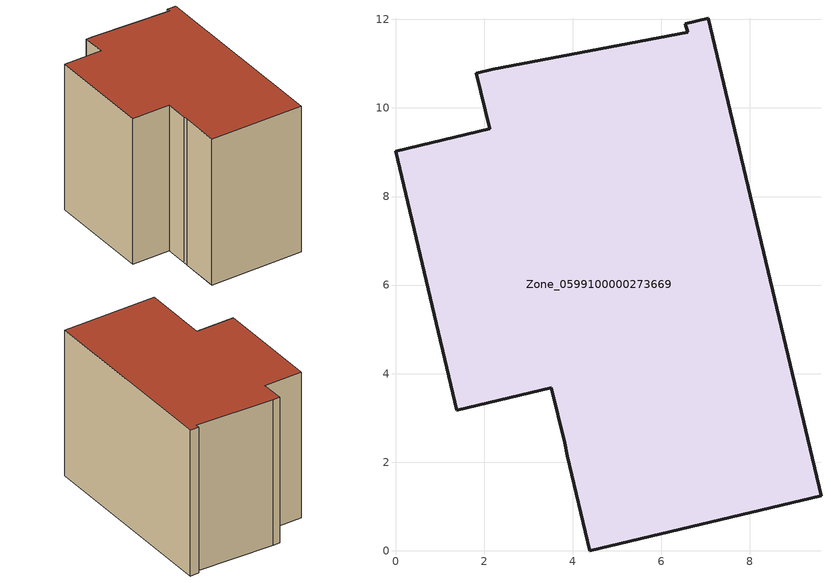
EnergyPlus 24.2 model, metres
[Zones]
Zone_0599100000273669
 floor ground (C_G): 1.39,3.18 0,9.03 2.13,9.53 1.83,10.78 2.2,10.87 6.6,11.71 6.54,11.9 7.06,12.03 9.61,1.24 4.39,0 3.88,2.14 3.82,2.44 3.51,3.68 z0
 wall outside (C_F): 0,9.03 1.39,3.18 3.51,3.68 3.82,2.44 3.88,2.14 4.39,0 9.61,1.24 7.06,12.03 6.54,11.9 6.6,11.71 2.2,10.87 1.83,10.78 2.13,9.53 0,9.03 z0:8.61
 roof outside (C_R): 7.06,12.03 6.54,11.9 6.6,11.71 2.2,10.87 1.83,10.78 2.13,9.53 0,9.03 1.39,3.18 3.51,3.68 3.82,2.44 3.88,2.14 4.39,0 9.61,1.24 z8.61
[BUILDING]
Pand.0599100000273669: North Axis=0; Terrain=City; Loads Convergence Tolerance Value=0.04; Temperature Convergence Tolerance Value=0.4; Solar Distribution=FullExterior; Maximum Number of Warmup Days=25; Minimum Number of Warmup Days=1
[Site:Location]
Rotterdam.The.Hague.AP_ZH_NLD Design_Conditions: Latitude=51.96; Longitude=4.45; Time Zone=1; Elevation=-4.5
[SITE:GROUNDTEMPERATURE:BUILDINGSURFACE]
18, 18, 18, 18, 18, 18, 18, 18, 18, 18, 18, 18
[MATERIAL] Thermal Absorptance=0.9; Solar Absorptance=0.7; Visible Absorptance=0.7
Name | Roughness | Thickness | Conductivity | Density | Specific Heat
G.TC.1975-1991 | MediumSmooth | 0.15 | 0.288461 | 540 | 1210
F.TC.1975-1991 | Rough | 0.3 | 0.230769 | 1920 | 840
R.TC.1975-1991 | MediumRough | 0.2 | 0.153846 | 1500 | 1000
[CONSTRUCTION]
C_G: G.TC.1975-1991
C_F: F.TC.1975-1991
C_R: R.TC.1975-1991
[ZONE]
Zone_0599100000273669: Type=1; Multiplier=1; Ceiling Height=Autocalculate; Volume=Autocalculate; Floor Area=autocalculate; Part of Total Floor Area=Yes
[ZONEINFILTRATION:DESIGNFLOWRATE]
Infil_Zone_0599100000273669: Zone or ZoneList or Space or SpaceList=Zone_0599100000273669; Schedule=AlwaysOn; Design Flow Rate Calculation Method=Flow/Area; Flow Rate per Floor Area=0.003; Constant Term Coefficient=1; Temperature Term Coefficient=0; Velocity Term Coefficient=0; Velocity Squared Term Coefficient=0
[HVACTEMPLATE:ZONE:IDEALLOADSAIRSYSTEM]
Zone_0599100000273669: Maximum Heating Supply Air Temperature=50; Minimum Cooling Supply Air Temperature=13; Maximum Heating Supply Air Humidity Ratio=0.0156; Minimum Cooling Supply Air Humidity Ratio=0.0077; Heating Limit=NoLimit; Cooling Limit=NoLimit; Dehumidification Control Type=ConstantSensibleHeatRatio; Cooling Sensible Heat Ratio=0.7; Dehumidification Setpoint=60; Humidification Control Type=None; Humidification Setpoint=30; Outdoor Air Method=None; Outdoor Air Flow Rate per Person=0.00944; Outdoor Air Flow Rate per Zone Floor Area=0; Outdoor Air Flow Rate per Zone=0; Demand Controlled Ventilation Type=None; Outdoor Air Economizer Type=NoEconomizer; Heat Recovery Type=None; Sensible Heat Recovery Effectiveness=0.7; Latent Heat Recovery Effectiveness=0.65
[ZONECONTROL:THERMOSTAT]
ThermostatControl_Zone_0599100000273669: Zone or ZoneList=Zone_0599100000273669; Control Type Schedule=DualSetpointControlType; Control 1=Thermostat_Zone_0599100000273669; Temperature Difference Between Cutout And Setpoint=0
[THERMOSTATSETPOINT:DUALSETPOINT]
Thermostat_Zone_0599100000273669: Heating Setpoint Temperature Schedule=HeatingSetpoint_Zone_0599100000273669; Cooling Setpoint Temperature Schedule=CoolingSetpoint_Zone_0599100000273669
[SCHEDULE:COMPACT]
HeatingSetpoint_Zone_0599100000273669: Through: 12/31, For: AllDays, Until: 24:00, 21
CoolingSetpoint_Zone_0599100000273669: Through: 12/31, For: AllDays, Until: 24:00, 24
DualSetpointControlType: Through: 12/31, For: AllDays, Until: 24:00, 4
AlwaysOn: Through: 12/31, For: AllDays, Until: 24:00, 1
